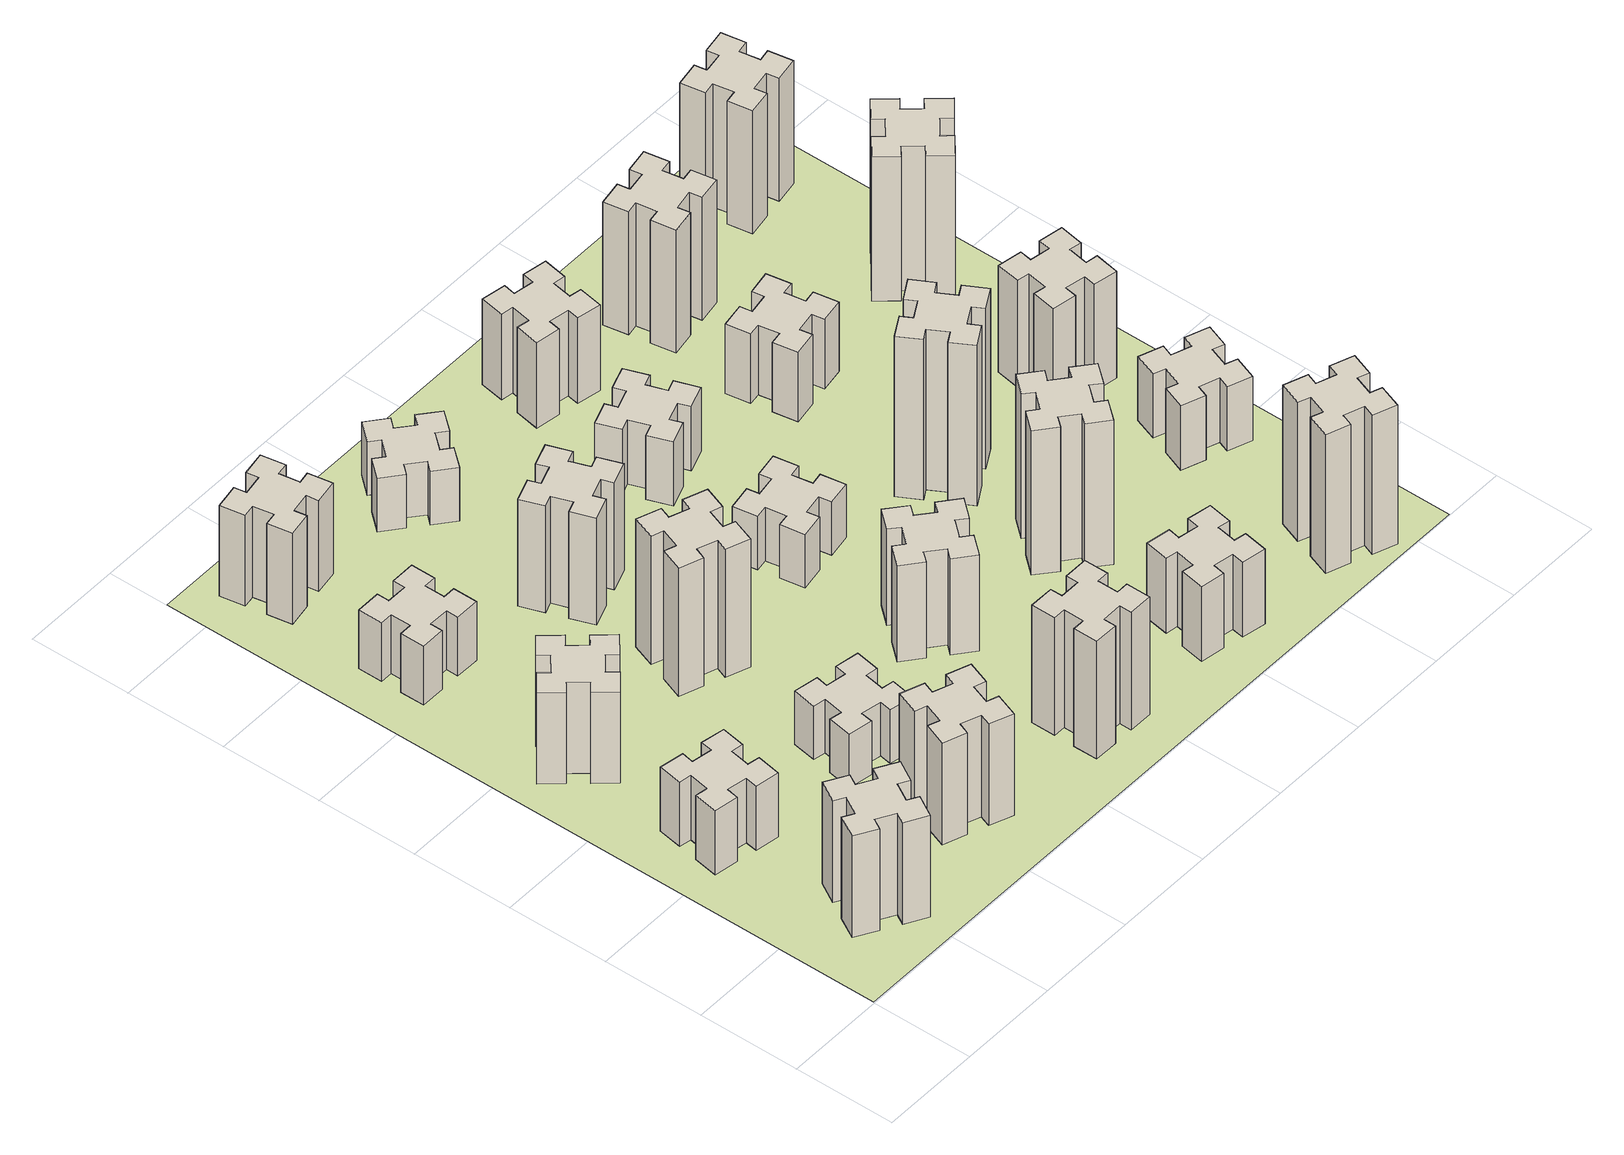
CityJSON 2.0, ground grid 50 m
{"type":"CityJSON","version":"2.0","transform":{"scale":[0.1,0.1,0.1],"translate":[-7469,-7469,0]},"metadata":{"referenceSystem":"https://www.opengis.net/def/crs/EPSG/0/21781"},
"CityObjects":{
"building1":{"type":"Building","attributes":{"class":"1000","function":"1000","usage":"1000","yearOfConstruction":2016,"roofType":"1000","measuredHeight":57,"storeysAboveGround":30,"storeysBelowGround":0},"geometry":[{"type":"Solid","lod":"1","boundaries":[[[[0,1,2,3,4,5,6,7,8,9,10,11,12,13,14,15,16,17,18,19]],[[17,16,20,21]],[[16,15,22,20]],[[15,14,23,22]],[[14,13,24,23]],[[13,12,25,24]],[[12,11,26,25]],[[11,10,27,26]],[[10,9,28,27]],[[9,8,29,28]],[[8,7,30,29]],[[7,6,31,30]],[[6,5,32,31]],[[5,4,33,32]],[[4,3,34,33]],[[3,2,35,34]],[[2,1,36,35]],[[1,0,37,36]],[[0,19,38,37]],[[19,18,39,38]],[[18,17,21,39]],[[24,25,26,27,28,29,30,31,32,33,34,35,36,37,38,39,21,20,22,23]]]]}]},
"building2":{"type":"Building","attributes":{"class":"1000","function":"1000","usage":"1000","yearOfConstruction":2016,"roofType":"1000","measuredHeight":36,"storeysAboveGround":30,"storeysBelowGround":0},"geometry":[{"type":"Solid","lod":"1","boundaries":[[[[40,41,42,43,44,45,46,47,48,49,50,51,52,53,54,55,56,57,58,59]],[[57,56,60,61]],[[56,55,62,60]],[[55,54,63,62]],[[54,53,64,63]],[[53,52,65,64]],[[52,51,66,65]],[[51,50,67,66]],[[50,49,68,67]],[[49,48,69,68]],[[48,47,70,69]],[[47,46,71,70]],[[46,45,72,71]],[[45,44,73,72]],[[44,43,74,73]],[[43,42,75,74]],[[42,41,76,75]],[[41,40,77,76]],[[40,59,78,77]],[[59,58,79,78]],[[58,57,61,79]],[[64,65,66,67,68,69,70,71,72,73,74,75,76,77,78,79,61,60,62,63]]]]}]},
"building3":{"type":"Building","attributes":{"class":"1000","function":"1000","usage":"1000","yearOfConstruction":2016,"roofType":"1000","measuredHeight":51,"storeysAboveGround":30,"storeysBelowGround":0},"geometry":[{"type":"Solid","lod":"1","boundaries":[[[[80,81,82,83,84,85,86,87,88,89,90,91,92,93,94,95,96,97,98,99]],[[97,96,100,101]],[[96,95,102,100]],[[95,94,103,102]],[[94,93,104,103]],[[93,92,105,104]],[[92,91,106,105]],[[91,90,107,106]],[[90,89,108,107]],[[89,88,109,108]],[[88,87,110,109]],[[87,86,111,110]],[[86,85,112,111]],[[85,84,113,112]],[[84,83,114,113]],[[83,82,115,114]],[[82,81,116,115]],[[81,80,117,116]],[[80,99,118,117]],[[99,98,119,118]],[[98,97,101,119]],[[104,105,106,107,108,109,110,111,112,113,114,115,116,117,118,119,101,100,102,103]]]]}]},
"building4":{"type":"Building","attributes":{"class":"1000","function":"1000","usage":"1000","yearOfConstruction":2016,"roofType":"1000","measuredHeight":33,"storeysAboveGround":30,"storeysBelowGround":0},"geometry":[{"type":"Solid","lod":"1","boundaries":[[[[120,121,122,123,124,125,126,127,128,129,130,131,132,133,134,135,136,137,138,139]],[[137,136,140,141]],[[136,135,142,140]],[[135,134,143,142]],[[134,133,144,143]],[[133,132,145,144]],[[132,131,146,145]],[[131,130,147,146]],[[130,129,148,147]],[[129,128,149,148]],[[128,127,150,149]],[[127,126,151,150]],[[126,125,152,151]],[[125,124,153,152]],[[124,123,154,153]],[[123,122,155,154]],[[122,121,156,155]],[[121,120,157,156]],[[120,139,158,157]],[[139,138,159,158]],[[138,137,141,159]],[[144,145,146,147,148,149,150,151,152,153,154,155,156,157,158,159,141,140,142,143]]]]}]},
"building5":{"type":"Building","attributes":{"class":"1000","function":"1000","usage":"1000","yearOfConstruction":2016,"roofType":"1000","measuredHeight":57,"storeysAboveGround":30,"storeysBelowGround":0},"geometry":[{"type":"Solid","lod":"1","boundaries":[[[[160,161,162,163,164,165,166,167,168,169,170,171,172,173,174,175,176,177,178,179]],[[177,176,180,181]],[[176,175,182,180]],[[175,174,183,182]],[[174,173,184,183]],[[173,172,185,184]],[[172,171,186,185]],[[171,170,187,186]],[[170,169,188,187]],[[169,168,189,188]],[[168,167,190,189]],[[167,166,191,190]],[[166,165,192,191]],[[165,164,193,192]],[[164,163,194,193]],[[163,162,195,194]],[[162,161,196,195]],[[161,160,197,196]],[[160,179,198,197]],[[179,178,199,198]],[[178,177,181,199]],[[184,185,186,187,188,189,190,191,192,193,194,195,196,197,198,199,181,180,182,183]]]]}]},
"building6":{"type":"Building","attributes":{"class":"1000","function":"1000","usage":"1000","yearOfConstruction":2016,"roofType":"1000","measuredHeight":51,"storeysAboveGround":30,"storeysBelowGround":0},"geometry":[{"type":"Solid","lod":"1","boundaries":[[[[200,201,202,203,204,205,206,207,208,209,210,211,212,213,214,215,216,217,218,219]],[[217,216,220,221]],[[216,215,222,220]],[[215,214,223,222]],[[214,213,224,223]],[[213,212,225,224]],[[212,211,226,225]],[[211,210,227,226]],[[210,209,228,227]],[[209,208,229,228]],[[208,207,230,229]],[[207,206,231,230]],[[206,205,232,231]],[[205,204,233,232]],[[204,203,234,233]],[[203,202,235,234]],[[202,201,236,235]],[[201,200,237,236]],[[200,219,238,237]],[[219,218,239,238]],[[218,217,221,239]],[[224,225,226,227,228,229,230,231,232,233,234,235,236,237,238,239,221,220,222,223]]]]}]},
"building7":{"type":"Building","attributes":{"class":"1000","function":"1000","usage":"1000","yearOfConstruction":2016,"roofType":"1000","measuredHeight":30,"storeysAboveGround":30,"storeysBelowGround":0},"geometry":[{"type":"Solid","lod":"1","boundaries":[[[[240,241,242,243,244,245,246,247,248,249,250,251,252,253,254,255,256,257,258,259]],[[257,256,260,261]],[[256,255,262,260]],[[255,254,263,262]],[[254,253,264,263]],[[253,252,265,264]],[[252,251,266,265]],[[251,250,267,266]],[[250,249,268,267]],[[249,248,269,268]],[[248,247,270,269]],[[247,246,271,270]],[[246,245,272,271]],[[245,244,273,272]],[[244,243,274,273]],[[243,242,275,274]],[[242,241,276,275]],[[241,240,277,276]],[[240,259,278,277]],[[259,258,279,278]],[[258,257,261,279]],[[264,265,266,267,268,269,270,271,272,273,274,275,276,277,278,279,261,260,262,263]]]]}]},
"building8":{"type":"Building","attributes":{"class":"1000","function":"1000","usage":"1000","yearOfConstruction":2016,"roofType":"1000","measuredHeight":72,"storeysAboveGround":30,"storeysBelowGround":0},"geometry":[{"type":"Solid","lod":"1","boundaries":[[[[280,281,282,283,284,285,286,287,288,289,290,291,292,293,294,295,296,297,298,299]],[[297,296,300,301]],[[296,295,302,300]],[[295,294,303,302]],[[294,293,304,303]],[[293,292,305,304]],[[292,291,306,305]],[[291,290,307,306]],[[290,289,308,307]],[[289,288,309,308]],[[288,287,310,309]],[[287,286,311,310]],[[286,285,312,311]],[[285,284,313,312]],[[284,283,314,313]],[[283,282,315,314]],[[282,281,316,315]],[[281,280,317,316]],[[280,299,318,317]],[[299,298,319,318]],[[298,297,301,319]],[[304,305,306,307,308,309,310,311,312,313,314,315,316,317,318,319,301,300,302,303]]]]}]},
"building9":{"type":"Building","attributes":{"class":"1000","function":"1000","usage":"1000","yearOfConstruction":2016,"roofType":"1000","measuredHeight":60,"storeysAboveGround":30,"storeysBelowGround":0},"geometry":[{"type":"Solid","lod":"1","boundaries":[[[[320,321,322,323,324,325,326,327,328,329,330,331,332,333,334,335,336,337,338,339]],[[337,336,340,341]],[[336,335,342,340]],[[335,334,343,342]],[[334,333,344,343]],[[333,332,345,344]],[[332,331,346,345]],[[331,330,347,346]],[[330,329,348,347]],[[329,328,349,348]],[[328,327,350,349]],[[327,326,351,350]],[[326,325,352,351]],[[325,324,353,352]],[[324,323,354,353]],[[323,322,355,354]],[[322,321,356,355]],[[321,320,357,356]],[[320,339,358,357]],[[339,338,359,358]],[[338,337,341,359]],[[344,345,346,347,348,349,350,351,352,353,354,355,356,357,358,359,341,340,342,343]]]]}]},
"building10":{"type":"Building","attributes":{"class":"1000","function":"1000","usage":"1000","yearOfConstruction":2016,"roofType":"1000","measuredHeight":66,"storeysAboveGround":30,"storeysBelowGround":0},"geometry":[{"type":"Solid","lod":"1","boundaries":[[[[360,361,362,363,364,365,366,367,368,369,370,371,372,373,374,375,376,377,378,379]],[[377,376,380,381]],[[376,375,382,380]],[[375,374,383,382]],[[374,373,384,383]],[[373,372,385,384]],[[372,371,386,385]],[[371,370,387,386]],[[370,369,388,387]],[[369,368,389,388]],[[368,367,390,389]],[[367,366,391,390]],[[366,365,392,391]],[[365,364,393,392]],[[364,363,394,393]],[[363,362,395,394]],[[362,361,396,395]],[[361,360,397,396]],[[360,379,398,397]],[[379,378,399,398]],[[378,377,381,399]],[[384,385,386,387,388,389,390,391,392,393,394,395,396,397,398,399,381,380,382,383]]]]}]},
"building11":{"type":"Building","attributes":{"class":"1000","function":"1000","usage":"1000","yearOfConstruction":2016,"roofType":"1000","measuredHeight":30,"storeysAboveGround":30,"storeysBelowGround":0},"geometry":[{"type":"Solid","lod":"1","boundaries":[[[[400,401,402,403,404,405,406,407,408,409,410,411,412,413,414,415,416,417,418,419]],[[417,416,420,421]],[[416,415,422,420]],[[415,414,423,422]],[[414,413,424,423]],[[413,412,425,424]],[[412,411,426,425]],[[411,410,427,426]],[[410,409,428,427]],[[409,408,429,428]],[[408,407,430,429]],[[407,406,431,430]],[[406,405,432,431]],[[405,404,433,432]],[[404,403,434,433]],[[403,402,435,434]],[[402,401,436,435]],[[401,400,437,436]],[[400,419,438,437]],[[419,418,439,438]],[[418,417,421,439]],[[424,425,426,427,428,429,430,431,432,433,434,435,436,437,438,439,421,420,422,423]]]]}]},
"building12":{"type":"Building","attributes":{"class":"1000","function":"1000","usage":"1000","yearOfConstruction":2016,"roofType":"1000","measuredHeight":54,"storeysAboveGround":30,"storeysBelowGround":0},"geometry":[{"type":"Solid","lod":"1","boundaries":[[[[440,441,442,443,444,445,446,447,448,449,450,451,452,453,454,455,456,457,458,459]],[[457,456,460,461]],[[456,455,462,460]],[[455,454,463,462]],[[454,453,464,463]],[[453,452,465,464]],[[452,451,466,465]],[[451,450,467,466]],[[450,449,468,467]],[[449,448,469,468]],[[448,447,470,469]],[[447,446,471,470]],[[446,445,472,471]],[[445,444,473,472]],[[444,443,474,473]],[[443,442,475,474]],[[442,441,476,475]],[[441,440,477,476]],[[440,459,478,477]],[[459,458,479,478]],[[458,457,461,479]],[[464,465,466,467,468,469,470,471,472,473,474,475,476,477,478,479,461,460,462,463]]]]}]},
"building13":{"type":"Building","attributes":{"class":"1000","function":"1000","usage":"1000","yearOfConstruction":2016,"roofType":"1000","measuredHeight":30,"storeysAboveGround":30,"storeysBelowGround":0},"geometry":[{"type":"Solid","lod":"1","boundaries":[[[[480,481,482,483,484,485,486,487,488,489,490,491,492,493,494,495,496,497,498,499]],[[497,496,500,501]],[[496,495,502,500]],[[495,494,503,502]],[[494,493,504,503]],[[493,492,505,504]],[[492,491,506,505]],[[491,490,507,506]],[[490,489,508,507]],[[489,488,509,508]],[[488,487,510,509]],[[487,486,511,510]],[[486,485,512,511]],[[485,484,513,512]],[[484,483,514,513]],[[483,482,515,514]],[[482,481,516,515]],[[481,480,517,516]],[[480,499,518,517]],[[499,498,519,518]],[[498,497,501,519]],[[504,505,506,507,508,509,510,511,512,513,514,515,516,517,518,519,501,500,502,503]]]]}]},
"building14":{"type":"Building","attributes":{"class":"1000","function":"1000","usage":"1000","yearOfConstruction":2016,"roofType":"1000","measuredHeight":36,"storeysAboveGround":30,"storeysBelowGround":0},"geometry":[{"type":"Solid","lod":"1","boundaries":[[[[520,521,522,523,524,525,526,527,528,529,530,531,532,533,534,535,536,537,538,539]],[[537,536,540,541]],[[536,535,542,540]],[[535,534,543,542]],[[534,533,544,543]],[[533,532,545,544]],[[532,531,546,545]],[[531,530,547,546]],[[530,529,548,547]],[[529,528,549,548]],[[528,527,550,549]],[[527,526,551,550]],[[526,525,552,551]],[[525,524,553,552]],[[524,523,554,553]],[[523,522,555,554]],[[522,521,556,555]],[[521,520,557,556]],[[520,539,558,557]],[[539,538,559,558]],[[538,537,541,559]],[[544,545,546,547,548,549,550,551,552,553,554,555,556,557,558,559,541,540,542,543]]]]}]},
"building15":{"type":"Building","attributes":{"class":"1000","function":"1000","usage":"1000","yearOfConstruction":2016,"roofType":"1000","measuredHeight":42,"storeysAboveGround":30,"storeysBelowGround":0},"geometry":[{"type":"Solid","lod":"1","boundaries":[[[[560,561,562,563,564,565,566,567,568,569,570,571,572,573,574,575,576,577,578,579]],[[577,576,580,581]],[[576,575,582,580]],[[575,574,583,582]],[[574,573,584,583]],[[573,572,585,584]],[[572,571,586,585]],[[571,570,587,586]],[[570,569,588,587]],[[569,568,589,588]],[[568,567,590,589]],[[567,566,591,590]],[[566,565,592,591]],[[565,564,593,592]],[[564,563,594,593]],[[563,562,595,594]],[[562,561,596,595]],[[561,560,597,596]],[[560,579,598,597]],[[579,578,599,598]],[[578,577,581,599]],[[584,585,586,587,588,589,590,591,592,593,594,595,596,597,598,599,581,580,582,583]]]]}]},
"building16":{"type":"Building","attributes":{"class":"1000","function":"1000","usage":"1000","yearOfConstruction":2016,"roofType":"1000","measuredHeight":81,"storeysAboveGround":30,"storeysBelowGround":0},"geometry":[{"type":"Solid","lod":"1","boundaries":[[[[600,601,602,603,604,605,606,607,608,609,610,611,612,613,614,615,616,617,618,619]],[[617,616,620,621]],[[616,615,622,620]],[[615,614,623,622]],[[614,613,624,623]],[[613,612,625,624]],[[612,611,626,625]],[[611,610,627,626]],[[610,609,628,627]],[[609,608,629,628]],[[608,607,630,629]],[[607,606,631,630]],[[606,605,632,631]],[[605,604,633,632]],[[604,603,634,633]],[[603,602,635,634]],[[602,601,636,635]],[[601,600,637,636]],[[600,619,638,637]],[[619,618,639,638]],[[618,617,621,639]],[[624,625,626,627,628,629,630,631,632,633,634,635,636,637,638,639,621,620,622,623]]]]}]},
"building17":{"type":"Building","attributes":{"class":"1000","function":"1000","usage":"1000","yearOfConstruction":2016,"roofType":"1000","measuredHeight":48,"storeysAboveGround":30,"storeysBelowGround":0},"geometry":[{"type":"Solid","lod":"1","boundaries":[[[[640,641,642,643,644,645,646,647,648,649,650,651,652,653,654,655,656,657,658,659]],[[657,656,660,661]],[[656,655,662,660]],[[655,654,663,662]],[[654,653,664,663]],[[653,652,665,664]],[[652,651,666,665]],[[651,650,667,666]],[[650,649,668,667]],[[649,648,669,668]],[[648,647,670,669]],[[647,646,671,670]],[[646,645,672,671]],[[645,644,673,672]],[[644,643,674,673]],[[643,642,675,674]],[[642,641,676,675]],[[641,640,677,676]],[[640,659,678,677]],[[659,658,679,678]],[[658,657,661,679]],[[664,665,666,667,668,669,670,671,672,673,674,675,676,677,678,679,661,660,662,663]]]]}]},
"building18":{"type":"Building","attributes":{"class":"1000","function":"1000","usage":"1000","yearOfConstruction":2016,"roofType":"1000","measuredHeight":90,"storeysAboveGround":30,"storeysBelowGround":0},"geometry":[{"type":"Solid","lod":"1","boundaries":[[[[680,681,682,683,684,685,686,687,688,689,690,691,692,693,694,695,696,697,698,699]],[[697,696,700,701]],[[696,695,702,700]],[[695,694,703,702]],[[694,693,704,703]],[[693,692,705,704]],[[692,691,706,705]],[[691,690,707,706]],[[690,689,708,707]],[[689,688,709,708]],[[688,687,710,709]],[[687,686,711,710]],[[686,685,712,711]],[[685,684,713,712]],[[684,683,714,713]],[[683,682,715,714]],[[682,681,716,715]],[[681,680,717,716]],[[680,699,718,717]],[[699,698,719,718]],[[698,697,701,719]],[[704,705,706,707,708,709,710,711,712,713,714,715,716,717,718,719,701,700,702,703]]]]}]},
"building19":{"type":"Building","attributes":{"class":"1000","function":"1000","usage":"1000","yearOfConstruction":2016,"roofType":"1000","measuredHeight":39,"storeysAboveGround":30,"storeysBelowGround":0},"geometry":[{"type":"Solid","lod":"1","boundaries":[[[[720,721,722,723,724,725,726,727,728,729,730,731,732,733,734,735,736,737,738,739]],[[737,736,740,741]],[[736,735,742,740]],[[735,734,743,742]],[[734,733,744,743]],[[733,732,745,744]],[[732,731,746,745]],[[731,730,747,746]],[[730,729,748,747]],[[729,728,749,748]],[[728,727,750,749]],[[727,726,751,750]],[[726,725,752,751]],[[725,724,753,752]],[[724,723,754,753]],[[723,722,755,754]],[[722,721,756,755]],[[721,720,757,756]],[[720,739,758,757]],[[739,738,759,758]],[[738,737,741,759]],[[744,745,746,747,748,749,750,751,752,753,754,755,756,757,758,759,741,740,742,743]]]]}]},
"building20":{"type":"Building","attributes":{"class":"1000","function":"1000","usage":"1000","yearOfConstruction":2016,"roofType":"1000","measuredHeight":78,"storeysAboveGround":30,"storeysBelowGround":0},"geometry":[{"type":"Solid","lod":"1","boundaries":[[[[760,761,762,763,764,765,766,767,768,769,770,771,772,773,774,775,776,777,778,779]],[[777,776,780,781]],[[776,775,782,780]],[[775,774,783,782]],[[774,773,784,783]],[[773,772,785,784]],[[772,771,786,785]],[[771,770,787,786]],[[770,769,788,787]],[[769,768,789,788]],[[768,767,790,789]],[[767,766,791,790]],[[766,765,792,791]],[[765,764,793,792]],[[764,763,794,793]],[[763,762,795,794]],[[762,761,796,795]],[[761,760,797,796]],[[760,779,798,797]],[[779,778,799,798]],[[778,777,781,799]],[[784,785,786,787,788,789,790,791,792,793,794,795,796,797,798,799,781,780,782,783]]]]}]},
"building21":{"type":"Building","attributes":{"class":"1000","function":"1000","usage":"1000","yearOfConstruction":2016,"roofType":"1000","measuredHeight":69,"storeysAboveGround":30,"storeysBelowGround":0},"geometry":[{"type":"Solid","lod":"1","boundaries":[[[[800,801,802,803,804,805,806,807,808,809,810,811,812,813,814,815,816,817,818,819]],[[817,816,820,821]],[[816,815,822,820]],[[815,814,823,822]],[[814,813,824,823]],[[813,812,825,824]],[[812,811,826,825]],[[811,810,827,826]],[[810,809,828,827]],[[809,808,829,828]],[[808,807,830,829]],[[807,806,831,830]],[[806,805,832,831]],[[805,804,833,832]],[[804,803,834,833]],[[803,802,835,834]],[[802,801,836,835]],[[801,800,837,836]],[[800,819,838,837]],[[819,818,839,838]],[[818,817,821,839]],[[824,825,826,827,828,829,830,831,832,833,834,835,836,837,838,839,821,820,822,823]]]]}]},
"building22":{"type":"Building","attributes":{"class":"1000","function":"1000","usage":"1000","yearOfConstruction":2016,"roofType":"1000","measuredHeight":36,"storeysAboveGround":30,"storeysBelowGround":0},"geometry":[{"type":"Solid","lod":"1","boundaries":[[[[840,841,842,843,844,845,846,847,848,849,850,851,852,853,854,855,856,857,858,859]],[[857,856,860,861]],[[856,855,862,860]],[[855,854,863,862]],[[854,853,864,863]],[[853,852,865,864]],[[852,851,866,865]],[[851,850,867,866]],[[850,849,868,867]],[[849,848,869,868]],[[848,847,870,869]],[[847,846,871,870]],[[846,845,872,871]],[[845,844,873,872]],[[844,843,874,873]],[[843,842,875,874]],[[842,841,876,875]],[[841,840,877,876]],[[840,859,878,877]],[[859,858,879,878]],[[858,857,861,879]],[[864,865,866,867,868,869,870,871,872,873,874,875,876,877,878,879,861,860,862,863]]]]}]},
"building23":{"type":"Building","attributes":{"class":"1000","function":"1000","usage":"1000","yearOfConstruction":2016,"roofType":"1000","measuredHeight":60,"storeysAboveGround":30,"storeysBelowGround":0},"geometry":[{"type":"Solid","lod":"1","boundaries":[[[[880,881,882,883,884,885,886,887,888,889,890,891,892,893,894,895,896,897,898,899]],[[897,896,900,901]],[[896,895,902,900]],[[895,894,903,902]],[[894,893,904,903]],[[893,892,905,904]],[[892,891,906,905]],[[891,890,907,906]],[[890,889,908,907]],[[889,888,909,908]],[[888,887,910,909]],[[887,886,911,910]],[[886,885,912,911]],[[885,884,913,912]],[[884,883,914,913]],[[883,882,915,914]],[[882,881,916,915]],[[881,880,917,916]],[[880,899,918,917]],[[899,898,919,918]],[[898,897,901,919]],[[904,905,906,907,908,909,910,911,912,913,914,915,916,917,918,919,901,900,902,903]]]]}]},
"building24":{"type":"Building","attributes":{"class":"1000","function":"1000","usage":"1000","yearOfConstruction":2016,"roofType":"1000","measuredHeight":81,"storeysAboveGround":30,"storeysBelowGround":0},"geometry":[{"type":"Solid","lod":"1","boundaries":[[[[920,921,922,923,924,925,926,927,928,929,930,931,932,933,934,935,936,937,938,939]],[[937,936,940,941]],[[936,935,942,940]],[[935,934,943,942]],[[934,933,944,943]],[[933,932,945,944]],[[932,931,946,945]],[[931,930,947,946]],[[930,929,948,947]],[[929,928,949,948]],[[928,927,950,949]],[[927,926,951,950]],[[926,925,952,951]],[[925,924,953,952]],[[924,923,954,953]],[[923,922,955,954]],[[922,921,956,955]],[[921,920,957,956]],[[920,939,958,957]],[[939,938,959,958]],[[938,937,941,959]],[[944,945,946,947,948,949,950,951,952,953,954,955,956,957,958,959,941,940,942,943]]]]}]},
"building25":{"type":"Building","attributes":{"class":"1000","function":"1000","usage":"1000","yearOfConstruction":2016,"roofType":"1000","measuredHeight":69,"storeysAboveGround":30,"storeysBelowGround":0},"geometry":[{"type":"Solid","lod":"1","boundaries":[[[[960,961,962,963,964,965,966,967,968,969,970,971,972,973,974,975,976,977,978,979]],[[977,976,980,981]],[[976,975,982,980]],[[975,974,983,982]],[[974,973,984,983]],[[973,972,985,984]],[[972,971,986,985]],[[971,970,987,986]],[[970,969,988,987]],[[969,968,989,988]],[[968,967,990,989]],[[967,966,991,990]],[[966,965,992,991]],[[965,964,993,992]],[[964,963,994,993]],[[963,962,995,994]],[[962,961,996,995]],[[961,960,997,996]],[[960,979,998,997]],[[979,978,999,998]],[[978,977,981,999]],[[984,985,986,987,988,989,990,991,992,993,994,995,996,997,998,999,981,980,982,983]]]]}]},
"landuse1":{"type":"LandUse","attributes":{"name":"plot1","function":"1010"},"geometry":[{"type":"MultiSurface","lod":"1","boundaries":[[[1000,1001,1002,1003]]]}]}
},
"vertices":[
[377,305,0],[464,255,0],[434,203,0],[538,143,0],[598,247,0],[546,277,0],[596,364,0],[648,334,0],[708,438,0],[604,498,0],[574,446,0],[487,496,0],[517,548,0],[413,608,0],[353,504,0],[405,474,0],[355,387,0],[303,417,0],[243,313,0],[347,253,0],[355,387,570],[303,417,570],[405,474,570],[353,504,570],[413,608,570],[517,548,570],[487,496,570],[574,446,570],[604,498,570],[708,438,570],[648,334,570],[596,364,570],[546,277,570],[598,247,570],[538,143,570],[434,203,570],[464,255,570],[377,305,570],[347,253,570],[243,313,570],
[307,1016,0],[405,998,0],[395,939,0],[513,918,0],[534,1037,0],[475,1047,0],[492,1145,0],[551,1135,0],[572,1253,0],[454,1274,0],[444,1215,0],[345,1232,0],[356,1291,0],[237,1312,0],[217,1194,0],[276,1184,0],[258,1085,0],[199,1096,0],[178,977,0],[297,957,0],[258,1085,360],[199,1096,360],[276,1184,360],[217,1194,360],[237,1312,360],[356,1291,360],[345,1232,360],[444,1215,360],[454,1274,360],[572,1253,360],[551,1135,360],[492,1145,360],[475,1047,360],[534,1037,360],[513,918,360],[395,939,360],[405,998,360],[307,1016,360],[297,957,360],[178,977,360],
[492,1888,0],[427,1964,0],[473,2003,0],[396,2095,0],[304,2018,0],[343,1972,0],[266,1907,0],[228,1953,0],[136,1876,0],[213,1784,0],[259,1823,0],[323,1746,0],[277,1708,0],[354,1616,0],[446,1693,0],[408,1739,0],[484,1803,0],[523,1757,0],[615,1834,0],[538,1926,0],[484,1803,510],[523,1757,510],[408,1739,510],[446,1693,510],[354,1616,510],[277,1708,510],[323,1746,510],[259,1823,510],[213,1784,510],[136,1876,510],[228,1953,510],[266,1907,510],[343,1972,510],[304,2018,510],[396,2095,510],[473,2003,510],[427,1964,510],[492,1888,510],[538,1926,510],[615,1834,510],
[265,2745,0],[265,2645,0],[205,2645,0],[205,2525,0],[325,2525,0],[325,2585,0],[425,2585,0],[425,2525,0],[545,2525,0],[545,2645,0],[485,2645,0],[485,2745,0],[545,2745,0],[545,2865,0],[425,2865,0],[425,2805,0],[325,2805,0],[325,2865,0],[205,2865,0],[205,2745,0],[325,2805,330],[325,2865,330],[425,2805,330],[425,2865,330],[545,2865,330],[545,2745,330],[485,2745,330],[485,2645,330],[545,2645,330],[545,2525,330],[425,2525,330],[425,2585,330],[325,2585,330],[325,2525,330],[205,2525,330],[205,2645,330],[265,2645,330],[265,2745,330],[205,2745,330],[205,2865,330],
[1202,391,0],[1236,485,0],[1292,464,0],[1333,577,0],[1220,618,0],[1200,562,0],[1106,596,0],[1127,652,0],[1014,693,0],[973,580,0],[1029,560,0],[995,466,0],[939,487,0],[897,374,0],[1010,333,0],[1031,389,0],[1125,355,0],[1104,299,0],[1217,257,0],[1258,370,0],[1125,355,570],[1104,299,570],[1031,389,570],[1010,333,570],[897,374,570],[939,487,570],[995,466,570],[1029,560,570],[973,580,570],[1014,693,570],[1127,652,570],[1106,596,570],[1200,562,570],[1220,618,570],[1333,577,570],[1292,464,570],[1236,485,570],[1202,391,570],[1258,370,570],[1217,257,570],
[492,3405,0],[475,3504,0],[534,3514,0],[513,3632,0],[395,3611,0],[405,3552,0],[307,3535,0],[297,3594,0],[178,3573,0],[199,3455,0],[258,3465,0],[276,3367,0],[217,3357,0],[237,3238,0],[356,3259,0],[345,3318,0],[444,3336,0],[454,3277,0],[572,3297,0],[551,3416,0],[444,3336,510],[454,3277,510],[345,3318,510],[356,3259,510],[237,3238,510],[217,3357,510],[276,3367,510],[258,3465,510],[199,3455,510],[178,3573,510],[297,3594,510],[307,3535,510],[405,3552,510],[395,3611,510],[513,3632,510],[534,3514,510],[475,3504,510],[492,3405,510],[551,3416,510],[572,3297,510],
[1016,1084,0],[998,985,0],[939,996,0],[918,877,0],[1037,857,0],[1047,916,0],[1145,898,0],[1135,839,0],[1253,818,0],[1274,937,0],[1215,947,0],[1232,1045,0],[1291,1035,0],[1312,1153,0],[1194,1174,0],[1184,1115,0],[1085,1132,0],[1096,1191,0],[977,1212,0],[957,1094,0],[1085,1132,300],[1096,1191,300],[1184,1115,300],[1194,1174,300],[1312,1153,300],[1291,1035,300],[1232,1045,300],[1215,947,300],[1274,937,300],[1253,818,300],[1135,839,300],[1145,898,300],[1047,916,300],[1037,857,300],[918,877,300],[939,996,300],[998,985,300],[1016,1084,300],[957,1094,300],[977,1212,300],
[1202,1771,0],[1236,1865,0],[1292,1844,0],[1333,1957,0],[1220,1998,0],[1200,1942,0],[1106,1976,0],[1127,2032,0],[1014,2073,0],[973,1960,0],[1029,1940,0],[995,1846,0],[939,1867,0],[897,1754,0],[1010,1713,0],[1031,1769,0],[1125,1735,0],[1104,1679,0],[1217,1637,0],[1258,1750,0],[1125,1735,720],[1104,1679,720],[1031,1769,720],[1010,1713,720],[897,1754,720],[939,1867,720],[995,1846,720],[1029,1940,720],[973,1960,720],[1014,2073,720],[1127,2032,720],[1106,1976,720],[1200,1942,720],[1220,1998,720],[1333,1957,720],[1292,1844,720],[1236,1865,720],[1202,1771,720],[1258,1750,720],[1217,1637,720],
[1125,2616,0],[1031,2582,0],[1010,2638,0],[897,2597,0],[939,2484,0],[995,2505,0],[1029,2411,0],[973,2390,0],[1014,2277,0],[1127,2319,0],[1106,2375,0],[1200,2409,0],[1220,2353,0],[1333,2394,0],[1292,2507,0],[1236,2486,0],[1202,2580,0],[1258,2600,0],[1217,2713,0],[1104,2672,0],[1202,2580,600],[1258,2600,600],[1236,2486,600],[1292,2507,600],[1333,2394,600],[1220,2353,600],[1200,2409,600],[1106,2375,600],[1127,2319,600],[1014,2277,600],[973,2390,600],[1029,2411,600],[995,2505,600],[939,2484,600],[897,2597,600],[1010,2638,600],[1031,2582,600],[1125,2616,600],[1104,2672,600],[1217,2713,600],
[1965,325,0],[1965,425,0],[2025,425,0],[2025,545,0],[1905,545,0],[1905,485,0],[1805,485,0],[1805,545,0],[1685,545,0],[1685,425,0],[1745,425,0],[1745,325,0],[1685,325,0],[1685,205,0],[1805,205,0],[1805,265,0],[1905,265,0],[1905,205,0],[2025,205,0],[2025,325,0],[1905,265,660],[1905,205,660],[1805,265,660],[1805,205,660],[1685,205,660],[1685,325,660],[1745,325,660],[1745,425,660],[1685,425,660],[1685,545,660],[1805,545,660],[1805,485,660],[1905,485,660],[1905,545,660],[2025,545,660],[2025,425,660],[1965,425,660],[1965,325,660],[2025,325,660],[2025,205,660],
[1063,3444,0],[999,3368,0],[953,3406,0],[876,3314,0],[968,3237,0],[1006,3283,0],[1083,3219,0],[1044,3173,0],[1136,3096,0],[1213,3188,0],[1167,3226,0],[1232,3303,0],[1278,3264,0],[1355,3356,0],[1263,3433,0],[1224,3387,0],[1148,3452,0],[1186,3498,0],[1094,3575,0],[1017,3483,0],[1148,3452,300],[1186,3498,300],[1224,3387,300],[1263,3433,300],[1355,3356,300],[1278,3264,300],[1232,3303,300],[1167,3226,300],[1213,3188,300],[1136,3096,300],[1044,3173,300],[1083,3219,300],[1006,3283,300],[968,3237,300],[876,3314,300],[953,3406,300],[999,3368,300],[1063,3444,300],[1017,3483,300],[1094,3575,300],
[1746,1163,0],[1823,1099,0],[1784,1053,0],[1876,976,0],[1953,1068,0],[1907,1106,0],[1972,1183,0],[2018,1144,0],[2095,1236,0],[2003,1313,0],[1964,1267,0],[1888,1332,0],[1926,1378,0],[1834,1455,0],[1757,1363,0],[1803,1324,0],[1739,1248,0],[1693,1286,0],[1616,1194,0],[1708,1117,0],[1739,1248,540],[1693,1286,540],[1803,1324,540],[1757,1363,540],[1834,1455,540],[1926,1378,540],[1888,1332,540],[1964,1267,540],[2003,1313,540],[2095,1236,540],[2018,1144,540],[1972,1183,540],[1907,1106,540],[1953,1068,540],[1876,976,540],[1784,1053,540],[1823,1099,540],[1746,1163,540],[1708,1117,540],[1616,1194,540],
[1972,1925,0],[1955,2024,0],[2014,2034,0],[1993,2152,0],[1875,2131,0],[1885,2072,0],[1787,2055,0],[1777,2114,0],[1658,2093,0],[1679,1975,0],[1738,1985,0],[1756,1887,0],[1697,1877,0],[1717,1758,0],[1836,1779,0],[1825,1838,0],[1924,1856,0],[1934,1797,0],[2052,1817,0],[2031,1936,0],[1924,1856,300],[1934,1797,300],[1825,1838,300],[1836,1779,300],[1717,1758,300],[1697,1877,300],[1756,1887,300],[1738,1985,300],[1679,1975,300],[1658,2093,300],[1777,2114,300],[1787,2055,300],[1885,2072,300],[1875,2131,300],[1993,2152,300],[2014,2034,300],[1955,2024,300],[1972,1925,300],[2031,1936,300],[2052,1817,300],
[1735,2705,0],[1769,2611,0],[1713,2590,0],[1754,2477,0],[1867,2519,0],[1846,2575,0],[1940,2609,0],[1960,2553,0],[2073,2594,0],[2032,2707,0],[1976,2686,0],[1942,2780,0],[1998,2800,0],[1957,2913,0],[1844,2872,0],[1865,2816,0],[1771,2782,0],[1750,2838,0],[1637,2797,0],[1679,2684,0],[1771,2782,360],[1750,2838,360],[1865,2816,360],[1844,2872,360],[1957,2913,360],[1998,2800,360],[1942,2780,360],[1976,2686,360],[2032,2707,360],[2073,2594,360],[1960,2553,360],[1940,2609,360],[1846,2575,360],[1867,2519,360],[1754,2477,360],[1713,2590,360],[1769,2611,360],[1735,2705,360],[1679,2684,360],[1637,2797,360],
[2527,276,0],[2625,258,0],[2615,199,0],[2733,178,0],[2754,297,0],[2695,307,0],[2712,405,0],[2771,395,0],[2792,513,0],[2674,534,0],[2664,475,0],[2565,492,0],[2576,551,0],[2457,572,0],[2437,454,0],[2496,444,0],[2478,345,0],[2419,356,0],[2398,237,0],[2517,217,0],[2478,345,420],[2419,356,420],[2496,444,420],[2437,454,420],[2457,572,420],[2576,551,420],[2565,492,420],[2664,475,420],[2674,534,420],[2792,513,420],[2771,395,420],[2712,405,420],[2695,307,420],[2754,297,420],[2733,178,420],[2615,199,420],[2625,258,420],[2527,276,420],[2517,217,420],[2398,237,420],
[2647,1006,0],[2712,1083,0],[2758,1044,0],[2835,1136,0],[2743,1213,0],[2704,1167,0],[2628,1232,0],[2666,1278,0],[2574,1355,0],[2497,1263,0],[2543,1224,0],[2479,1148,0],[2433,1186,0],[2356,1094,0],[2448,1017,0],[2486,1063,0],[2563,999,0],[2524,953,0],[2616,876,0],[2693,968,0],[2563,999,810],[2524,953,810],[2486,1063,810],[2448,1017,810],[2356,1094,810],[2433,1186,810],[2479,1148,810],[2543,1224,810],[2497,1263,810],[2574,1355,810],[2666,1278,810],[2628,1232,810],[2704,1167,810],[2743,1213,810],[2835,1136,810],[2758,1044,810],[2712,1083,810],[2647,1006,810],[2693,968,810],[2616,876,810],
[2024,3435,0],[1925,3452,0],[1936,3511,0],[1817,3532,0],[1797,3414,0],[1856,3404,0],[1838,3305,0],[1779,3316,0],[1758,3197,0],[1877,3177,0],[1887,3236,0],[1985,3218,0],[1975,3159,0],[2093,3138,0],[2114,3257,0],[2055,3267,0],[2072,3365,0],[2131,3355,0],[2152,3473,0],[2034,3494,0],[2072,3365,480],[2131,3355,480],[2055,3267,480],[2114,3257,480],[2093,3138,480],[1975,3159,480],[1985,3218,480],[1887,3236,480],[1877,3177,480],[1758,3197,480],[1779,3316,480],[1838,3305,480],[1856,3404,480],[1797,3414,480],[1817,3532,480],[1936,3511,480],[1925,3452,480],[2024,3435,480],[2034,3494,480],[2152,3473,480],
[2475,1744,0],[2525,1657,0],[2473,1627,0],[2533,1523,0],[2637,1583,0],[2607,1635,0],[2694,1685,0],[2724,1633,0],[2828,1693,0],[2768,1797,0],[2716,1767,0],[2666,1854,0],[2718,1884,0],[2658,1988,0],[2554,1928,0],[2584,1876,0],[2497,1826,0],[2467,1878,0],[2363,1818,0],[2423,1714,0],[2497,1826,900],[2467,1878,900],[2584,1876,900],[2554,1928,900],[2658,1988,900],[2718,1884,900],[2666,1854,900],[2716,1767,900],[2768,1797,900],[2828,1693,900],[2724,1633,900],[2694,1685,900],[2607,1635,900],[2637,1583,900],[2533,1523,900],[2473,1627,900],[2525,1657,900],[2475,1744,900],[2423,1714,900],[2363,1818,900],
[2712,2565,0],[2695,2664,0],[2754,2674,0],[2733,2792,0],[2615,2771,0],[2625,2712,0],[2527,2695,0],[2517,2754,0],[2398,2733,0],[2419,2615,0],[2478,2625,0],[2496,2527,0],[2437,2517,0],[2457,2398,0],[2576,2419,0],[2565,2478,0],[2664,2496,0],[2674,2437,0],[2792,2457,0],[2771,2576,0],[2664,2496,390],[2674,2437,390],[2565,2478,390],[2576,2419,390],[2457,2398,390],[2437,2517,390],[2496,2527,390],[2478,2625,390],[2419,2615,390],[2398,2733,390],[2517,2754,390],[2527,2695,390],[2625,2712,390],[2615,2771,390],[2733,2792,390],[2754,2674,390],[2695,2664,390],[2712,2565,390],[2771,2576,390],[2792,2457,390],
[3251,189,0],[3345,155,0],[3324,99,0],[3437,57,0],[3478,170,0],[3422,191,0],[3456,285,0],[3512,264,0],[3553,377,0],[3440,418,0],[3420,362,0],[3326,396,0],[3347,452,0],[3234,493,0],[3193,380,0],[3249,360,0],[3215,266,0],[3159,287,0],[3117,174,0],[3230,133,0],[3215,266,780],[3159,287,780],[3249,360,780],[3193,380,780],[3234,493,780],[3347,452,780],[3326,396,780],[3420,362,780],[3440,418,780],[3553,377,780],[3512,264,780],[3456,285,780],[3422,191,780],[3478,170,780],[3437,57,780],[3324,99,780],[3345,155,780],[3251,189,780],[3230,133,780],[3117,174,780],
[2565,3118,0],[2664,3136,0],[2674,3077,0],[2792,3097,0],[2771,3216,0],[2712,3205,0],[2695,3304,0],[2754,3314,0],[2733,3432,0],[2615,3411,0],[2625,3352,0],[2527,3335,0],[2517,3394,0],[2398,3373,0],[2419,3255,0],[2478,3265,0],[2496,3167,0],[2437,3157,0],[2457,3038,0],[2576,3059,0],[2496,3167,690],[2437,3157,690],[2478,3265,690],[2419,3255,690],[2398,3373,690],[2517,3394,690],[2527,3335,690],[2625,3352,690],[2615,3411,690],[2733,3432,690],[2754,3314,690],[2695,3304,690],[2712,3205,690],[2771,3216,690],[2792,3097,690],[2674,3077,690],[2664,3136,690],[2565,3118,690],[2576,3059,690],[2457,3038,690],
[3351,1029,0],[3445,995,0],[3424,939,0],[3537,897,0],[3578,1010,0],[3522,1031,0],[3556,1125,0],[3612,1104,0],[3653,1217,0],[3540,1258,0],[3520,1202,0],[3426,1236,0],[3447,1292,0],[3334,1333,0],[3293,1220,0],[3349,1200,0],[3315,1106,0],[3259,1127,0],[3217,1014,0],[3330,973,0],[3315,1106,360],[3259,1127,360],[3349,1200,360],[3293,1220,360],[3334,1333,360],[3447,1292,360],[3426,1236,360],[3520,1202,360],[3540,1258,360],[3653,1217,360],[3612,1104,360],[3556,1125,360],[3522,1031,360],[3578,1010,360],[3537,897,360],[3424,939,360],[3445,995,360],[3351,1029,360],[3330,973,360],[3217,1014,360],
[3267,1656,0],[3365,1638,0],[3355,1579,0],[3473,1558,0],[3494,1677,0],[3435,1687,0],[3452,1785,0],[3511,1775,0],[3532,1893,0],[3414,1914,0],[3404,1855,0],[3305,1872,0],[3316,1931,0],[3197,1952,0],[3177,1834,0],[3236,1824,0],[3218,1725,0],[3159,1736,0],[3138,1617,0],[3257,1597,0],[3218,1725,600],[3159,1736,600],[3236,1824,600],[3177,1834,600],[3197,1952,600],[3316,1931,600],[3305,1872,600],[3404,1855,600],[3414,1914,600],[3532,1893,600],[3511,1775,600],[3452,1785,600],[3435,1687,600],[3494,1677,600],[3473,1558,600],[3355,1579,600],[3365,1638,600],[3267,1656,600],[3257,1597,600],[3138,1617,600],
[3403,2712,0],[3326,2647,0],[3288,2693,0],[3196,2616,0],[3273,2524,0],[3319,2563,0],[3383,2486,0],[3337,2448,0],[3414,2356,0],[3506,2433,0],[3468,2479,0],[3544,2543,0],[3583,2497,0],[3675,2574,0],[3598,2666,0],[3552,2628,0],[3487,2704,0],[3533,2743,0],[3456,2835,0],[3364,2758,0],[3487,2704,810],[3533,2743,810],[3552,2628,810],[3598,2666,810],[3675,2574,810],[3583,2497,810],[3544,2543,810],[3468,2479,810],[3506,2433,810],[3414,2356,810],[3337,2448,810],[3383,2486,810],[3319,2563,810],[3273,2524,810],[3196,2616,810],[3288,2693,810],[3326,2647,810],[3403,2712,810],[3364,2758,810],[3456,2835,810],
[3218,3465,0],[3236,3367,0],[3177,3357,0],[3197,3238,0],[3316,3259,0],[3305,3318,0],[3404,3336,0],[3414,3277,0],[3532,3297,0],[3511,3416,0],[3452,3405,0],[3435,3504,0],[3494,3514,0],[3473,3632,0],[3355,3611,0],[3365,3552,0],[3267,3535,0],[3257,3594,0],[3138,3573,0],[3159,3455,0],[3267,3535,690],[3257,3594,690],[3365,3552,690],[3355,3611,690],[3473,3632,690],[3494,3514,690],[3435,3504,690],[3452,3405,690],[3511,3416,690],[3532,3297,690],[3414,3277,690],[3404,3336,690],[3305,3318,690],[3316,3259,690],[3197,3238,690],[3177,3357,690],[3236,3367,690],[3218,3465,690],[3159,3455,690],[3138,3573,690],
[5,3705,0],[3705,3705,0],[3705,5,0],[5,5,0]
]}
